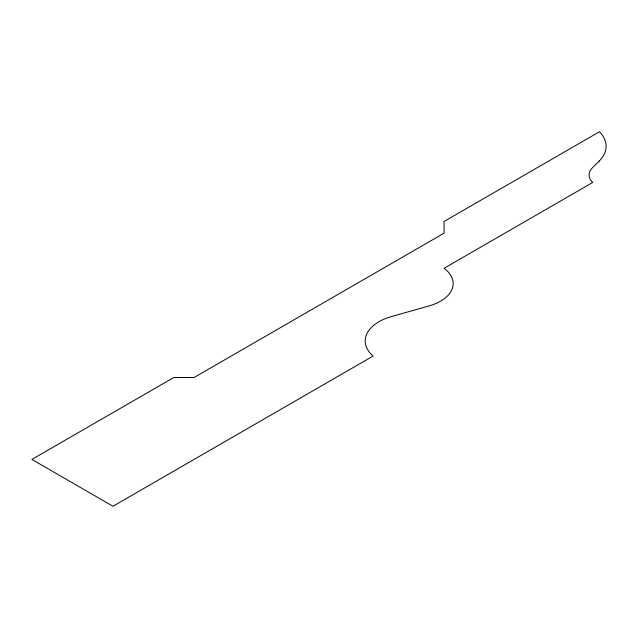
<?xml version="1.0" encoding="UTF-8"?>
<svg xmlns="http://www.w3.org/2000/svg" width="638" height="638" viewBox="0 0 638 638"><rect width="100%" height="100%" fill="white"/><g stroke="black" fill="none" stroke-linecap="round" stroke-linejoin="round"><path stroke-width="0.96" d="M599.146 161.135L592.447 167.762A24.842 14.339 0 0 0 592.71 182.468L444.056 268.287A43.129 24.898 0 0 1 428.999 305.953L391.557 316.536A47.084 27.187 0 0 0 373.11 356.06L112.982 506.245L31.9 459.432L173.791 377.513L194.064 377.513L444.056 233.181L444.056 221.474L599.465 131.755A51.032 29.46 0 0 1 599.146 161.135"/></g></svg>
